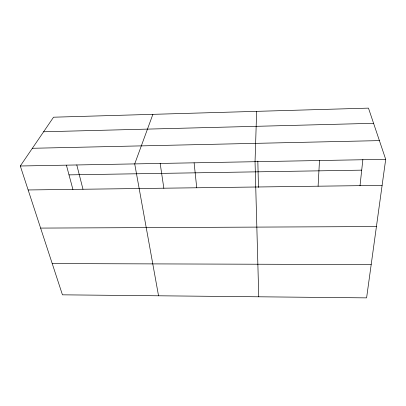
<?xml version="1.0" encoding="UTF-8"?>
<svg xmlns="http://www.w3.org/2000/svg" width="406" height="406" viewBox="0 0 406 406"><rect width="100%" height="100%" fill="white"/><g stroke="black" fill="none" stroke-linecap="round" stroke-linejoin="round"><path stroke-width="0.61" d="M256.638 111.351L255.044 161.705L258.759 296.791M318.096 186.202L319.492 160.527M360 185.836L362.868 159.512M385.7 159.319L366.598 297.872L62.448 294.827L20.3 165.993L53.541 117.202L368.47 108.128L385.7 159.319L20.3 165.993M152.884 114.34L134.716 163.902L158.543 295.786M43.615 131.777L373.576 123.307M32.363 148.286L379.407 140.618M69 174.869L361.71 170.15M28.141 189.962L382.107 185.369M40.615 228.091L376.428 226.558M52.222 263.57L371.185 264.59M66.417 165.227L72.923 189.495M76.795 164.958L82.981 189.252M160.152 163.339L163.851 188.313M194.109 162.816L196.732 187.775M257.83 161.091L258.465 187.43"/></g></svg>
